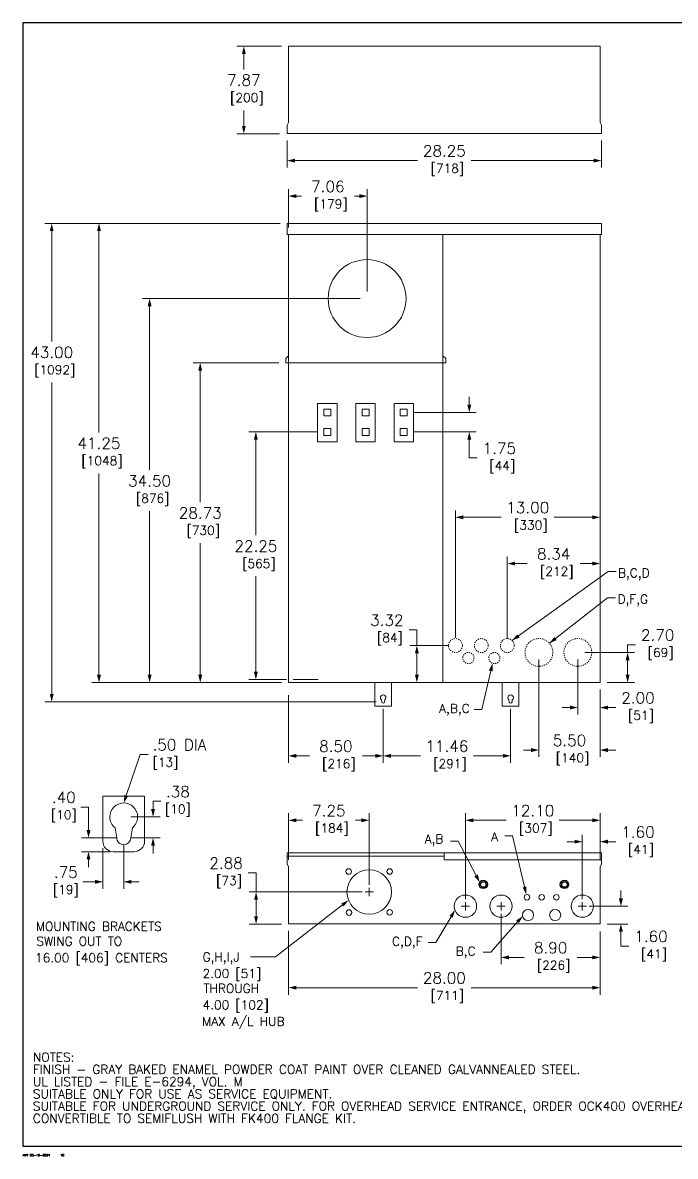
# Model space of a CAD drawing. Header units: inches. Extents: x 0 to 164, y -1 to 101.
# Drawn here: x 0 to 58.7, y -0.9 to 101 of the extents above; entities that cross this region are included whole.
import ezdxf
from ezdxf.enums import TextEntityAlignment as Align

# ---------------------------------------------------------------- set-up
doc = ezdxf.new("R2010")
doc.units = ezdxf.units.IN
doc.header["$MEASUREMENT"] = 0
doc.linetypes.add('CENTER2', pattern=[1.125, 0.75, -0.125, 0.125, -0.125])
doc.linetypes.add('HIDDEN2', pattern=[0.08, 0.035, -0.045])
for name, color, linetype, lineweight in [('CENTER1', 2, 'CENTER2', 20), ('CONTINUOUS1', 7, 'Continuous', 20), ('DIM', 2, 'Continuous', 20), ('HIDDEN1', 5, 'HIDDEN2', 20), ('TEXT1', 3, 'Continuous', 20)]:
    doc.layers.add(name, color=color, linetype=linetype, lineweight=lineweight)
doc.layers.add('VIEWPORT', color=9, linetype='Continuous', plot=False)
doc.styles.add('RomanS', font='romans.shx')
doc.dimstyles.new('SchneiderElectric Dual Below', dxfattribs={"dimscale": 10, "dimtxt": 0.1, "dimasz": 0.07, "dimexe": 0.0625, "dimexo": 0.0625, "dimgap": 0.04, "dimtad": 0, "dimtih": 1, "dimtoh": 1, "dimrnd": 0.001, "dimzin": 4, "dimdsep": 46, "dimtxsty": 'RomanS', "dimblk": 'SEArrow', "dimcen": 0.09, "dimclrd": 256, "dimclre": 256, "dimclrt": 256, "dimadec": 0, "dimazin": 1, "dimtfac": 1, "dimtofl": 0, "dimtmove": 0, "dimatfit": 3, "dimldrblk": 'SEArrow', "dimfxl": 1, "dimtolj": 1, "dimtzin": 0, "dimlwd": -1, "dimlwe": -1, "dimarcsym": 0})

# ---------------------------------------------------------------- blocks, each defined once
blk = doc.blocks.new('SEArrow')
at = {"linetype": 'ByBlock', "lineweight": -2}
blk.add_lwpolyline([(0, 0, 0, 0.5, 0), (-1, 0, 0.5, 0.5, 0)], format="xyseb", dxfattribs=at)
blk = doc.blocks.new('*D12')
at = {"layer": 'Defpoints', "color": 0, "transparency": 16777216}
for p in [(19.88, 98.85), (23.9, 98.85), (23.71, 90.98)]:
    blk.add_point(p, dxfattribs=at)
at = {"layer": 'DIM', "transparency": 16777216}
for p, q in [((23.27, 98.85), (19.26, 98.85)), ((19.88, 98.15), (19.88, 96.76)), ((19.88, 91.68), (19.88, 93.07)), ((23.08, 90.98), (19.26, 90.98))]:
    blk.add_line(p, q, dxfattribs=at)
at = {"layer": 'DIM', "transparency": 16777216, "xscale": 0.7000000000000001, "yscale": 0.7000000000000001, "zscale": 0.7000000000000001}
for p, rotation in [((19.88, 98.85), 90), ((19.88, 90.98), 270)]:
    blk.add_blockref('SEArrow', p, dxfattribs=dict(at, rotation=rotation))
at = {"layer": 'DIM', "transparency": 16777216, "insert": (19.88, 94.92), "char_height": 1, "attachment_point": 5, "style": 'RomanS'}
blk.add_mtext('\\A1;7.87\\P{\\H0.8x; [200]', dxfattribs=at)
blk = doc.blocks.new('*D13')
at = {"layer": 'Defpoints', "color": 0, "transparency": 16777216}
for p in [(23.77, 90.98), (52.02, 90.98), (52.02, 88.56)]:
    blk.add_point(p, dxfattribs=at)
at = {"layer": 'DIM', "transparency": 16777216}
for p, q in [((23.77, 90.36), (23.77, 87.93)), ((52.02, 90.36), (52.02, 87.93)), ((24.47, 88.56), (35.5, 88.56)), ((51.32, 88.56), (40.3, 88.56))]:
    blk.add_line(p, q, dxfattribs=at)
at = {"layer": 'DIM', "transparency": 16777216, "xscale": 0.7000000000000001, "yscale": 0.7000000000000001, "zscale": 0.7000000000000001, "rotation": 180}
blk.add_blockref('SEArrow', (23.77, 88.56), dxfattribs=at)
at = {"layer": 'DIM', "transparency": 16777216, "xscale": 0.7000000000000001, "yscale": 0.7000000000000001, "zscale": 0.7000000000000001}
blk.add_blockref('SEArrow', (52.02, 88.56), dxfattribs=at)
at = {"layer": 'DIM', "transparency": 16777216, "insert": (37.9, 88.56), "char_height": 1, "attachment_point": 5, "style": 'RomanS'}
blk.add_mtext('\\A1;28.25\\P{\\H0.8x; [718]', dxfattribs=at)
blk = doc.blocks.new('*D14')
at = {"layer": 'Defpoints', "color": 0, "transparency": 16777216}
for p in [(23.9, 85.37), (23.9, 81.92), (30.96, 76.16)]:
    blk.add_point(p, dxfattribs=at)
at = {"layer": 'DIM', "transparency": 16777216}
for p, q in [((23.9, 82.55), (23.9, 85.99)), ((30.96, 76.79), (30.96, 85.99)), ((24.6, 85.37), (25.05, 85.37)), ((30.26, 85.37), (29.81, 85.37))]:
    blk.add_line(p, q, dxfattribs=at)
at = {"layer": 'DIM', "transparency": 16777216, "xscale": 0.7000000000000001, "yscale": 0.7000000000000001, "zscale": 0.7000000000000001, "rotation": 180}
blk.add_blockref('SEArrow', (23.9, 85.37), dxfattribs=at)
at = {"layer": 'DIM', "transparency": 16777216, "xscale": 0.7000000000000001, "yscale": 0.7000000000000001, "zscale": 0.7000000000000001}
blk.add_blockref('SEArrow', (30.96, 85.37), dxfattribs=at)
at = {"layer": 'DIM', "transparency": 16777216, "insert": (27.43, 85.37), "char_height": 1, "attachment_point": 5, "style": 'RomanS'}
blk.add_mtext('\\A1;7.06\\P{\\H0.8x; [179]', dxfattribs=at)
blk = doc.blocks.new('*D15')
at = {"layer": 'Defpoints', "color": 0, "transparency": 16777216}
for p in [(23.77, 82.92), (2.61, 39.92), (32.4, 39.92)]:
    blk.add_point(p, dxfattribs=at)
at = {"layer": 'DIM', "transparency": 16777216}
for p, q in [((23.14, 82.92), (1.99, 82.92)), ((2.61, 82.22), (2.61, 72.3)), ((2.61, 40.62), (2.61, 68.62)), ((31.77, 39.92), (1.99, 39.92))]:
    blk.add_line(p, q, dxfattribs=at)
at = {"layer": 'DIM', "transparency": 16777216, "xscale": 0.7000000000000001, "yscale": 0.7000000000000001, "zscale": 0.7000000000000001}
for p, rotation in [((2.61, 82.92), 90), ((2.61, 39.92), 270)]:
    blk.add_blockref('SEArrow', p, dxfattribs=dict(at, rotation=rotation))
at = {"layer": 'DIM', "transparency": 16777216, "insert": (2.61, 70.46), "char_height": 1, "attachment_point": 5, "style": 'RomanS'}
blk.add_mtext('\\A1;43.00\\P{\\H0.8x; [1092]', dxfattribs=at)
blk = doc.blocks.new('*D16')
at = {"layer": 'Defpoints', "color": 0, "transparency": 16777216}
for p in [(6.86, 82.92), (23.71, 82.92), (23.9, 41.66)]:
    blk.add_point(p, dxfattribs=at)
at = {"layer": 'DIM', "transparency": 16777216}
for p, q in [((23.08, 82.92), (6.23, 82.92)), ((6.86, 82.22), (6.86, 64.13)), ((6.86, 42.36), (6.86, 60.45)), ((23.27, 41.66), (6.23, 41.66))]:
    blk.add_line(p, q, dxfattribs=at)
at = {"layer": 'DIM', "transparency": 16777216, "xscale": 0.7000000000000001, "yscale": 0.7000000000000001, "zscale": 0.7000000000000001}
for p, rotation in [((6.86, 82.92), 90), ((6.86, 41.66), 270)]:
    blk.add_blockref('SEArrow', p, dxfattribs=dict(at, rotation=rotation))
at = {"layer": 'DIM', "transparency": 16777216, "insert": (6.86, 62.29), "char_height": 1, "attachment_point": 5, "style": 'RomanS'}
blk.add_mtext('\\A1;41.25\\P{\\H0.8x; [1048]', dxfattribs=at)
blk = doc.blocks.new('*D17')
at = {"layer": 'Defpoints', "color": 0, "transparency": 16777216}
for p in [(30.96, 76.16), (11.41, 41.66), (23.9, 41.66)]:
    blk.add_point(p, dxfattribs=at)
at = {"layer": 'DIM', "transparency": 16777216}
for p, q in [((30.33, 76.16), (10.78, 76.16)), ((11.41, 75.46), (11.41, 60.76)), ((11.41, 42.36), (11.41, 57.07)), ((23.27, 41.66), (10.78, 41.66))]:
    blk.add_line(p, q, dxfattribs=at)
at = {"layer": 'DIM', "transparency": 16777216, "xscale": 0.7000000000000001, "yscale": 0.7000000000000001, "zscale": 0.7000000000000001}
for p, rotation in [((11.41, 76.16), 90), ((11.41, 41.66), 270)]:
    blk.add_blockref('SEArrow', p, dxfattribs=dict(at, rotation=rotation))
at = {"layer": 'DIM', "transparency": 16777216, "insert": (11.41, 58.91), "char_height": 1, "attachment_point": 5, "style": 'RomanS'}
blk.add_mtext('\\A1;34.50\\P{\\H0.8x; [876]', dxfattribs=at)
blk = doc.blocks.new('*D18')
at = {"layer": 'Defpoints', "color": 0, "transparency": 16777216}
for p in [(23.65, 70.39), (15.96, 41.66), (23.9, 41.66)]:
    blk.add_point(p, dxfattribs=at)
at = {"layer": 'DIM', "transparency": 16777216}
for p, q in [((23.02, 70.39), (15.33, 70.39)), ((15.96, 69.69), (15.96, 57.87)), ((15.96, 42.36), (15.96, 54.19)), ((23.27, 41.66), (15.33, 41.66))]:
    blk.add_line(p, q, dxfattribs=at)
at = {"layer": 'DIM', "transparency": 16777216, "xscale": 0.7000000000000001, "yscale": 0.7000000000000001, "zscale": 0.7000000000000001}
for p, rotation in [((15.96, 70.39), 90), ((15.96, 41.66), 270)]:
    blk.add_blockref('SEArrow', p, dxfattribs=dict(at, rotation=rotation))
at = {"layer": 'DIM', "transparency": 16777216, "insert": (15.96, 56.03), "char_height": 1, "attachment_point": 5, "style": 'RomanS'}
blk.add_mtext('\\A1;28.73\\P{\\H0.8x; [730]', dxfattribs=at)
blk = doc.blocks.new('*D19')
at = {"layer": 'Defpoints', "color": 0, "transparency": 16777216}
for p in [(27.07, 64.18), (20.96, 41.93), (24.32, 41.93)]:
    blk.add_point(p, dxfattribs=at)
at = {"layer": 'DIM', "transparency": 16777216}
for p, q in [((26.44, 64.18), (20.34, 64.18)), ((20.96, 63.48), (20.96, 54.89)), ((20.96, 42.63), (20.96, 51.21)), ((23.7, 41.93), (20.34, 41.93))]:
    blk.add_line(p, q, dxfattribs=at)
at = {"layer": 'DIM', "transparency": 16777216, "xscale": 0.7000000000000001, "yscale": 0.7000000000000001, "zscale": 0.7000000000000001}
for p, rotation in [((20.96, 64.18), 90), ((20.96, 41.93), 270)]:
    blk.add_blockref('SEArrow', p, dxfattribs=dict(at, rotation=rotation))
at = {"layer": 'DIM', "transparency": 16777216, "insert": (20.96, 53.05), "char_height": 1, "attachment_point": 5, "style": 'RomanS'}
blk.add_mtext('\\A1;22.25\\P{\\H0.8x; [565]', dxfattribs=at)
blk = doc.blocks.new('*D20')
at = {"layer": 'Defpoints', "color": 0, "transparency": 16777216}
for p in [(23.9, 41.15), (32.4, 39.92), (32.4, 35.07)]:
    blk.add_point(p, dxfattribs=at)
at = {"layer": 'DIM', "transparency": 16777216}
for p, q in [((23.9, 40.52), (23.9, 34.45)), ((32.4, 39.29), (32.4, 34.45)), ((24.6, 35.07), (25.77, 35.07)), ((31.7, 35.07), (30.53, 35.07))]:
    blk.add_line(p, q, dxfattribs=at)
at = {"layer": 'DIM', "transparency": 16777216, "xscale": 0.7000000000000001, "yscale": 0.7000000000000001, "zscale": 0.7000000000000001, "rotation": 180}
blk.add_blockref('SEArrow', (23.9, 35.07), dxfattribs=at)
at = {"layer": 'DIM', "transparency": 16777216, "xscale": 0.7000000000000001, "yscale": 0.7000000000000001, "zscale": 0.7000000000000001}
blk.add_blockref('SEArrow', (32.4, 35.07), dxfattribs=at)
at = {"layer": 'DIM', "transparency": 16777216, "insert": (28.15, 35.07), "char_height": 1, "attachment_point": 5, "style": 'RomanS'}
blk.add_mtext('\\A1;8.50\\P{\\H0.8x; [216]', dxfattribs=at)
blk = doc.blocks.new('*D21')
at = {"layer": 'Defpoints', "color": 0, "transparency": 16777216}
for p in [(43.86, 39.92), (32.4, 39.4), (43.86, 35.07)]:
    blk.add_point(p, dxfattribs=at)
at = {"layer": 'DIM', "transparency": 16777216}
for p, q in [((32.4, 38.78), (32.4, 34.45)), ((43.86, 39.29), (43.86, 34.45)), ((33.1, 35.07), (35.75, 35.07)), ((43.16, 35.07), (40.51, 35.07))]:
    blk.add_line(p, q, dxfattribs=at)
at = {"layer": 'DIM', "transparency": 16777216, "xscale": 0.7000000000000001, "yscale": 0.7000000000000001, "zscale": 0.7000000000000001, "rotation": 180}
blk.add_blockref('SEArrow', (32.4, 35.07), dxfattribs=at)
at = {"layer": 'DIM', "transparency": 16777216, "xscale": 0.7000000000000001, "yscale": 0.7000000000000001, "zscale": 0.7000000000000001}
blk.add_blockref('SEArrow', (43.86, 35.07), dxfattribs=at)
at = {"layer": 'DIM', "transparency": 16777216, "insert": (38.13, 35.07), "char_height": 1, "attachment_point": 5, "style": 'RomanS'}
blk.add_mtext('\\A1;11.46\\P{\\H0.8x; [291]', dxfattribs=at)
blk = doc.blocks.new('*D22')
at = {"layer": 'Defpoints', "color": 0, "transparency": 16777216}
for p in [(46.4, 44.36), (51.9, 39.41), (51.9, 35.59)]:
    blk.add_point(p, dxfattribs=at)
at = {"layer": 'DIM', "transparency": 16777216}
for p, q in [((46.4, 43.74), (46.4, 34.97)), ((51.9, 38.79), (51.9, 34.97)), ((45.7, 35.59), (45, 35.59)), ((52.6, 35.59), (53.3, 35.59))]:
    blk.add_line(p, q, dxfattribs=at)
at = {"layer": 'DIM', "transparency": 16777216, "xscale": 0.7000000000000001, "yscale": 0.7000000000000001, "zscale": 0.7000000000000001}
blk.add_blockref('SEArrow', (46.4, 35.59), dxfattribs=at)
at = {"layer": 'DIM', "transparency": 16777216, "xscale": 0.7000000000000001, "yscale": 0.7000000000000001, "zscale": 0.7000000000000001, "rotation": 180}
blk.add_blockref('SEArrow', (51.9, 35.59), dxfattribs=at)
at = {"layer": 'DIM', "transparency": 16777216, "insert": (49.15, 35.59), "char_height": 1, "attachment_point": 5, "style": 'RomanS'}
blk.add_mtext('\\A1;5.50\\P{\\H0.8x; [140]', dxfattribs=at)
blk = doc.blocks.new('*D23')
at = {"layer": 'Defpoints', "color": 0, "transparency": 16777216}
for p in [(49.9, 44.36), (51.9, 41.66), (51.9, 39.41)]:
    blk.add_point(p, dxfattribs=at)
at = {"layer": 'DIM', "transparency": 16777216}
for p, q in [((49.9, 43.74), (49.9, 38.79)), ((51.9, 41.04), (51.9, 38.79)), ((49.2, 39.41), (48.5, 39.41)), ((52.6, 39.41), (53.3, 39.41))]:
    blk.add_line(p, q, dxfattribs=at)
at = {"layer": 'DIM', "transparency": 16777216, "xscale": 0.7000000000000001, "yscale": 0.7000000000000001, "zscale": 0.7000000000000001}
blk.add_blockref('SEArrow', (49.9, 39.41), dxfattribs=at)
at = {"layer": 'DIM', "transparency": 16777216, "xscale": 0.7000000000000001, "yscale": 0.7000000000000001, "zscale": 0.7000000000000001, "rotation": 180}
blk.add_blockref('SEArrow', (51.9, 39.41), dxfattribs=at)
at = {"layer": 'DIM', "transparency": 16777216, "insert": (55.3, 39.41), "char_height": 1, "attachment_point": 5, "style": 'RomanS'}
blk.add_mtext('\\A1;2.00\\P{\\H0.8x; [51]', dxfattribs=at)
blk = doc.blocks.new('*D24')
at = {"layer": 'Defpoints', "color": 0, "transparency": 16777216}
for p in [(51.9, 56.51), (51.9, 52.29), (38.9, 45.05)]:
    blk.add_point(p, dxfattribs=at)
at = {"layer": 'DIM', "transparency": 16777216}
for p, q in [((38.9, 45.67), (38.9, 57.13)), ((51.9, 52.91), (51.9, 57.13)), ((39.6, 56.51), (43.02, 56.51)), ((51.2, 56.51), (47.78, 56.51))]:
    blk.add_line(p, q, dxfattribs=at)
at = {"layer": 'DIM', "transparency": 16777216, "xscale": 0.7000000000000001, "yscale": 0.7000000000000001, "zscale": 0.7000000000000001, "rotation": 180}
blk.add_blockref('SEArrow', (38.9, 56.51), dxfattribs=at)
at = {"layer": 'DIM', "transparency": 16777216, "xscale": 0.7000000000000001, "yscale": 0.7000000000000001, "zscale": 0.7000000000000001}
blk.add_blockref('SEArrow', (51.9, 56.51), dxfattribs=at)
at = {"layer": 'DIM', "transparency": 16777216, "insert": (45.4, 56.51), "char_height": 1, "attachment_point": 5, "style": 'RomanS'}
blk.add_mtext('\\A1;13.00\\P{\\H0.8x; [330]', dxfattribs=at)
blk = doc.blocks.new('*D25')
at = {"layer": 'Defpoints', "color": 0, "transparency": 16777216}
for p in [(51.9, 52.35), (51.9, 52.29), (43.56, 44.98)]:
    blk.add_point(p, dxfattribs=at)
at = {"layer": 'DIM', "transparency": 16777216}
for p, q in [((43.56, 45.61), (43.56, 52.98)), ((51.9, 52.91), (51.9, 52.98)), ((44.26, 52.35), (45.35, 52.35)), ((51.2, 52.35), (50.11, 52.35))]:
    blk.add_line(p, q, dxfattribs=at)
at = {"layer": 'DIM', "transparency": 16777216, "xscale": 0.7000000000000001, "yscale": 0.7000000000000001, "zscale": 0.7000000000000001, "rotation": 180}
blk.add_blockref('SEArrow', (43.56, 52.35), dxfattribs=at)
at = {"layer": 'DIM', "transparency": 16777216, "xscale": 0.7000000000000001, "yscale": 0.7000000000000001, "zscale": 0.7000000000000001}
blk.add_blockref('SEArrow', (51.9, 52.35), dxfattribs=at)
at = {"layer": 'DIM', "transparency": 16777216, "insert": (47.73, 52.35), "char_height": 1, "attachment_point": 5, "style": 'RomanS'}
blk.add_mtext('\\A1;8.34\\P{\\H0.8x; [212]', dxfattribs=at)
blk = doc.blocks.new('*D26')
at = {"layer": 'Defpoints', "color": 0, "transparency": 16777216}
for p in [(38.9, 44.98), (35.43, 41.66), (37.77, 41.66)]:
    blk.add_point(p, dxfattribs=at)
at = {"layer": 'DIM', "transparency": 16777216}
for p, q in [((34.73, 46.39), (35.43, 46.39)), ((35.43, 46.39), (35.43, 44.98)), ((38.27, 44.98), (34.81, 44.98)), ((35.43, 44.28), (35.43, 42.36)), ((37.15, 41.66), (34.81, 41.66))]:
    blk.add_line(p, q, dxfattribs=at)
at = {"layer": 'DIM', "transparency": 16777216, "xscale": 0.7000000000000001, "yscale": 0.7000000000000001, "zscale": 0.7000000000000001}
for p, rotation in [((35.43, 44.98), 90), ((35.43, 41.66), 270)]:
    blk.add_blockref('SEArrow', p, dxfattribs=dict(at, rotation=rotation))
at = {"layer": 'DIM', "transparency": 16777216, "insert": (32.73, 46.39), "char_height": 1, "attachment_point": 5, "style": 'RomanS'}
blk.add_mtext('\\A1;3.32\\P{\\H0.8x; [84]', dxfattribs=at)
blk = doc.blocks.new('*D27')
at = {"layer": 'Defpoints', "color": 0, "transparency": 16777216}
for p in [(23.9, 29.28), (23.9, 25.11), (31.15, 22.84)]:
    blk.add_point(p, dxfattribs=at)
at = {"layer": 'DIM', "transparency": 16777216}
for p, q in [((23.9, 25.74), (23.9, 29.91)), ((31.15, 23.47), (31.15, 29.91)), ((24.6, 29.28), (25.14, 29.28)), ((30.45, 29.28), (29.9, 29.28))]:
    blk.add_line(p, q, dxfattribs=at)
at = {"layer": 'DIM', "transparency": 16777216, "xscale": 0.7000000000000001, "yscale": 0.7000000000000001, "zscale": 0.7000000000000001, "rotation": 180}
blk.add_blockref('SEArrow', (23.9, 29.28), dxfattribs=at)
at = {"layer": 'DIM', "transparency": 16777216, "xscale": 0.7000000000000001, "yscale": 0.7000000000000001, "zscale": 0.7000000000000001}
blk.add_blockref('SEArrow', (31.15, 29.28), dxfattribs=at)
at = {"layer": 'DIM', "transparency": 16777216, "insert": (27.52, 29.28), "char_height": 1, "attachment_point": 5, "style": 'RomanS'}
blk.add_mtext('\\A1;7.25\\P{\\H0.8x; [184]', dxfattribs=at)
blk = doc.blocks.new('*D29')
at = {"layer": 'Defpoints', "color": 0, "transparency": 16777216}
for p in [(23.9, 19.96), (51.9, 19.9), (23.9, 14.24)]:
    blk.add_point(p, dxfattribs=at)
at = {"layer": 'DIM', "transparency": 16777216}
for p, q in [((23.9, 19.34), (23.9, 13.61)), ((51.9, 19.28), (51.9, 13.61)), ((24.6, 14.24), (35.5, 14.24)), ((51.2, 14.24), (40.3, 14.24))]:
    blk.add_line(p, q, dxfattribs=at)
at = {"layer": 'DIM', "transparency": 16777216, "xscale": 0.7000000000000001, "yscale": 0.7000000000000001, "zscale": 0.7000000000000001, "rotation": 180}
blk.add_blockref('SEArrow', (23.9, 14.24), dxfattribs=at)
at = {"layer": 'DIM', "transparency": 16777216, "xscale": 0.7000000000000001, "yscale": 0.7000000000000001, "zscale": 0.7000000000000001}
blk.add_blockref('SEArrow', (51.9, 14.24), dxfattribs=at)
at = {"layer": 'DIM', "transparency": 16777216, "insert": (37.9, 14.24), "char_height": 1, "attachment_point": 5, "style": 'RomanS'}
blk.add_mtext('\\A1;28.00\\P{\\H0.8x; [711]', dxfattribs=at)
blk = doc.blocks.new('*D30')
at = {"layer": 'Defpoints', "color": 0, "transparency": 16777216}
for p in [(43, 21.5), (51.9, 19.9), (51.9, 16.96)]:
    blk.add_point(p, dxfattribs=at)
at = {"layer": 'DIM', "transparency": 16777216}
for p, q in [((43, 20.88), (43, 16.34)), ((51.9, 19.28), (51.9, 16.34)), ((43.7, 16.96), (45.07, 16.96)), ((51.2, 16.96), (49.83, 16.96))]:
    blk.add_line(p, q, dxfattribs=at)
at = {"layer": 'DIM', "transparency": 16777216, "xscale": 0.7000000000000001, "yscale": 0.7000000000000001, "zscale": 0.7000000000000001, "rotation": 180}
blk.add_blockref('SEArrow', (43, 16.96), dxfattribs=at)
at = {"layer": 'DIM', "transparency": 16777216, "xscale": 0.7000000000000001, "yscale": 0.7000000000000001, "zscale": 0.7000000000000001}
blk.add_blockref('SEArrow', (51.9, 16.96), dxfattribs=at)
at = {"layer": 'DIM', "transparency": 16777216, "insert": (47.45, 16.96), "char_height": 1, "attachment_point": 5, "style": 'RomanS'}
blk.add_mtext('\\A1;8.90\\P{\\H0.8x; [226]', dxfattribs=at)
blk = doc.blocks.new('*D31')
at = {"layer": 'Defpoints', "color": 0, "transparency": 16777216}
for p in [(51.9, 27.36), (51.9, 25.11), (50.3, 21.56)]:
    blk.add_point(p, dxfattribs=at)
at = {"layer": 'DIM', "transparency": 16777216}
for p, q in [((50.3, 22.19), (50.3, 27.98)), ((51.9, 25.74), (51.9, 27.98)), ((49.6, 27.36), (48.9, 27.36)), ((52.6, 27.36), (53.3, 27.36))]:
    blk.add_line(p, q, dxfattribs=at)
at = {"layer": 'DIM', "transparency": 16777216, "xscale": 0.7000000000000001, "yscale": 0.7000000000000001, "zscale": 0.7000000000000001}
blk.add_blockref('SEArrow', (50.3, 27.36), dxfattribs=at)
at = {"layer": 'DIM', "transparency": 16777216, "xscale": 0.7000000000000001, "yscale": 0.7000000000000001, "zscale": 0.7000000000000001, "rotation": 180}
blk.add_blockref('SEArrow', (51.9, 27.36), dxfattribs=at)
at = {"layer": 'DIM', "transparency": 16777216, "insert": (55.3, 27.36), "char_height": 1, "attachment_point": 5, "style": 'RomanS'}
blk.add_mtext('\\A1;1.60\\P{\\H0.8x; [41]', dxfattribs=at)
blk = doc.blocks.new('*D32')
at = {"layer": 'Defpoints', "color": 0, "transparency": 16777216}
for p in [(39.8, 29.28), (51.9, 25.11), (39.8, 21.56)]:
    blk.add_point(p, dxfattribs=at)
at = {"layer": 'DIM', "transparency": 16777216}
for p, q in [((39.8, 22.19), (39.8, 29.91)), ((51.9, 25.74), (51.9, 29.91)), ((40.5, 29.28), (43.47, 29.28)), ((51.2, 29.28), (48.23, 29.28))]:
    blk.add_line(p, q, dxfattribs=at)
at = {"layer": 'DIM', "transparency": 16777216, "xscale": 0.7000000000000001, "yscale": 0.7000000000000001, "zscale": 0.7000000000000001, "rotation": 180}
blk.add_blockref('SEArrow', (39.8, 29.28), dxfattribs=at)
at = {"layer": 'DIM', "transparency": 16777216, "xscale": 0.7000000000000001, "yscale": 0.7000000000000001, "zscale": 0.7000000000000001}
blk.add_blockref('SEArrow', (51.9, 29.28), dxfattribs=at)
at = {"layer": 'DIM', "transparency": 16777216, "insert": (45.85, 29.28), "char_height": 1, "attachment_point": 5, "style": 'RomanS'}
blk.add_mtext('\\A1;12.10\\P{\\H0.8x; [307]', dxfattribs=at)
blk = doc.blocks.new('*D33')
at = {"layer": 'Defpoints', "color": 0, "transparency": 16777216}
for p in [(9.08, 27.71), (7.21, 27.4), (9.08, 23.75)]:
    blk.add_point(p, dxfattribs=at)
at = {"layer": 'DIM', "transparency": 16777216}
for p, q in [((7.21, 26.77), (7.21, 23.13)), ((9.08, 27.09), (9.08, 23.13)), ((6.51, 23.75), (5.41, 23.75)), ((9.78, 23.75), (10.48, 23.75))]:
    blk.add_line(p, q, dxfattribs=at)
at = {"layer": 'DIM', "transparency": 16777216, "xscale": 0.7000000000000001, "yscale": 0.7000000000000001, "zscale": 0.7000000000000001}
blk.add_blockref('SEArrow', (7.21, 23.75), dxfattribs=at)
at = {"layer": 'DIM', "transparency": 16777216, "xscale": 0.7000000000000001, "yscale": 0.7000000000000001, "zscale": 0.7000000000000001, "rotation": 180}
blk.add_blockref('SEArrow', (9.08, 23.75), dxfattribs=at)
at = {"layer": 'DIM', "transparency": 16777216, "insert": (3.88, 23.75), "char_height": 1, "attachment_point": 5, "style": 'RomanS'}
blk.add_mtext('\\A1;.75\\P{\\H0.8x;[19]}', dxfattribs=at)
blk = doc.blocks.new('*D38')
at = {"layer": 'Defpoints', "color": 0, "transparency": 16777216}
for p in [(50.3, 21.56), (51.9, 19.96), (53.77, 19.96)]:
    blk.add_point(p, dxfattribs=at)
at = {"layer": 'DIM', "transparency": 16777216}
for p, q in [((53.77, 22.26), (53.77, 22.96)), ((50.92, 21.56), (54.39, 21.56)), ((52.52, 19.96), (54.39, 19.96)), ((53.77, 19.26), (53.77, 18.56)), ((53.77, 17.98), (53.77, 18.56)), ((54.47, 17.98), (53.77, 17.98))]:
    blk.add_line(p, q, dxfattribs=at)
at = {"layer": 'DIM', "transparency": 16777216, "xscale": 0.7000000000000001, "yscale": 0.7000000000000001, "zscale": 0.7000000000000001}
for p, rotation in [((53.77, 21.56), 270), ((53.77, 19.96), 90)]:
    blk.add_blockref('SEArrow', p, dxfattribs=dict(at, rotation=rotation))
at = {"layer": 'DIM', "transparency": 16777216, "insert": (56.47, 17.98), "char_height": 1, "attachment_point": 5, "style": 'RomanS'}
blk.add_mtext('\\A1;1.60\\P{\\H0.8x; [41]', dxfattribs=at)
blk = doc.blocks.new('*D39')
at = {"layer": 'Defpoints', "color": 0, "transparency": 16777216}
for p in [(20.98, 22.84), (31.15, 22.84), (23.9, 19.96)]:
    blk.add_point(p, dxfattribs=at)
at = {"layer": 'DIM', "transparency": 16777216}
for p, q in [((20.28, 24.56), (20.98, 24.56)), ((20.98, 24.56), (20.98, 22.84)), ((30.52, 22.84), (20.35, 22.84)), ((20.98, 20.66), (20.98, 22.14)), ((23.27, 19.96), (20.35, 19.96))]:
    blk.add_line(p, q, dxfattribs=at)
at = {"layer": 'DIM', "transparency": 16777216, "xscale": 0.7000000000000001, "yscale": 0.7000000000000001, "zscale": 0.7000000000000001}
for p, rotation in [((20.98, 22.84), 90), ((20.98, 19.96), 270)]:
    blk.add_blockref('SEArrow', p, dxfattribs=dict(at, rotation=rotation))
at = {"layer": 'DIM', "transparency": 16777216, "insert": (18.28, 24.56), "char_height": 1, "attachment_point": 5, "style": 'RomanS'}
blk.add_mtext('\\A1;2.88\\P{\\H0.8x; [73]', dxfattribs=at)
blk = doc.blocks.new('*D40')
at = {"layer": 'Defpoints', "color": 0, "transparency": 16777216}
for p in [(5.92, 27.71), (9.08, 27.71), (8.46, 26.46)]:
    blk.add_point(p, dxfattribs=at)
at = {"layer": 'DIM', "transparency": 16777216}
for p, q in [((5.22, 30.47), (5.92, 30.47)), ((5.92, 30.47), (5.92, 29.11)), ((5.92, 28.41), (5.92, 29.11)), ((8.46, 27.71), (5.3, 27.71)), ((7.83, 26.46), (5.3, 26.46)), ((5.92, 25.76), (5.92, 25.06))]:
    blk.add_line(p, q, dxfattribs=at)
at = {"layer": 'DIM', "transparency": 16777216, "xscale": 0.7000000000000001, "yscale": 0.7000000000000001, "zscale": 0.7000000000000001}
for p, rotation in [((5.92, 27.71), 270), ((5.92, 26.46), 90)]:
    blk.add_blockref('SEArrow', p, dxfattribs=dict(at, rotation=rotation))
at = {"layer": 'DIM', "transparency": 16777216, "insert": (3.7, 30.47), "char_height": 1, "attachment_point": 5, "style": 'RomanS'}
blk.add_mtext('\\A1;.40\\P{\\H0.8x;[10]}', dxfattribs=at)
blk = doc.blocks.new('*D41')
at = {"layer": 'Defpoints', "color": 0, "transparency": 16777216}
for p in [(9.08, 29.59), (11.72, 29.59), (9.08, 27.71)]:
    blk.add_point(p, dxfattribs=at)
at = {"layer": 'DIM', "transparency": 16777216}
for p, q in [((11.72, 30.29), (11.72, 30.99)), ((11.72, 30.99), (12.42, 30.99)), ((9.71, 29.59), (12.35, 29.59)), ((9.71, 27.71), (12.35, 27.71)), ((11.72, 27.01), (11.72, 26.31))]:
    blk.add_line(p, q, dxfattribs=at)
at = {"layer": 'DIM', "transparency": 16777216, "xscale": 0.7000000000000001, "yscale": 0.7000000000000001, "zscale": 0.7000000000000001}
for p, rotation in [((11.72, 29.59), 270), ((11.72, 27.71), 90)]:
    blk.add_blockref('SEArrow', p, dxfattribs=dict(at, rotation=rotation))
at = {"layer": 'DIM', "transparency": 16777216, "insert": (13.95, 30.99), "char_height": 1, "attachment_point": 5, "style": 'RomanS'}
blk.add_mtext('\\A1;.38\\P{\\H0.8x;[10]}', dxfattribs=at)
blk = doc.blocks.new('*D42')
at = {"layer": 'Defpoints', "color": 0, "transparency": 16777216}
for p in [(49.9, 44.36), (54.37, 44.36), (51.9, 41.66)]:
    blk.add_point(p, dxfattribs=at)
at = {"layer": 'DIM', "transparency": 16777216}
for p, q in [((54.37, 44.36), (54.37, 45.06)), ((54.37, 45.06), (55.07, 45.06)), ((50.52, 44.36), (54.99, 44.36)), ((54.37, 42.36), (54.37, 43.66)), ((52.52, 41.66), (54.99, 41.66))]:
    blk.add_line(p, q, dxfattribs=at)
at = {"layer": 'DIM', "transparency": 16777216, "xscale": 0.7000000000000001, "yscale": 0.7000000000000001, "zscale": 0.7000000000000001}
for p, rotation in [((54.37, 44.36), 90), ((54.37, 41.66), 270)]:
    blk.add_blockref('SEArrow', p, dxfattribs=dict(at, rotation=rotation))
at = {"layer": 'DIM', "transparency": 16777216, "insert": (57.07, 45.06), "char_height": 1, "attachment_point": 5, "style": 'RomanS'}
blk.add_mtext('\\A1;2.70\\P{\\H0.8x; [69]', dxfattribs=at)
blk = doc.blocks.new('*D43')
at = {"layer": 'Defpoints', "color": 0, "transparency": 16777216}
for p in [(34.57, 65.92), (34.57, 64.18), (40.14, 64.18)]:
    blk.add_point(p, dxfattribs=at)
at = {"layer": 'DIM', "transparency": 16777216}
for p, q in [((40.14, 66.62), (40.14, 67.32)), ((35.19, 65.92), (40.76, 65.92)), ((35.19, 64.18), (40.76, 64.18)), ((40.14, 63.48), (40.14, 62.78)), ((40.14, 61.84), (40.14, 62.78)), ((40.84, 61.84), (40.14, 61.84))]:
    blk.add_line(p, q, dxfattribs=at)
at = {"layer": 'DIM', "transparency": 16777216, "xscale": 0.7000000000000001, "yscale": 0.7000000000000001, "zscale": 0.7000000000000001}
for p, rotation in [((40.14, 65.92), 270), ((40.14, 64.18), 90)]:
    blk.add_blockref('SEArrow', p, dxfattribs=dict(at, rotation=rotation))
at = {"layer": 'DIM', "transparency": 16777216, "insert": (42.84, 61.84), "char_height": 1, "attachment_point": 5, "style": 'RomanS'}
blk.add_mtext('\\A1;1.75\\P{\\H0.8x; [44]', dxfattribs=at)

msp = doc.modelspace()

# ---------------------------------------------------------------- linework, layer by layer
for centre, radius in [((41.397, 23.516), 0.375), ((41.397, 23.516), 0.25), ((48.697, 23.516), 0.375), ((48.697, 23.516), 0.25)]:
    msp.add_circle(centre, radius)
at = {"layer": 'CENTER1'}
for points in [[(30.771, 22.844), (31.521, 22.844)], [(31.146, 23.219), (31.146, 22.469)], [(39.421, 21.564), (40.171, 21.564)], [(39.796, 21.939), (39.796, 21.189)], [(42.622, 21.564), (43.372, 21.564)], [(42.997, 21.939), (42.997, 21.189)], [(49.922, 21.564), (50.672, 21.564)], [(50.297, 21.939), (50.297, 21.189)]]:
    msp.add_lwpolyline(points, dxfattribs=at)
at = {"layer": 'CONTINUOUS1'}
for p, q in [((43.988, 45.436), (44.563, 45.835)), ((47.337, 45.188), (47.899, 45.605)), ((24.322, 41.926), (26.566, 41.926)), ((32.25, 40.095), (32.272, 39.917)), ((32.522, 39.917), (32.544, 40.095)), ((43.71, 40.095), (43.732, 39.917)), ((43.982, 39.917), (44.003, 40.095)), ((8.146, 26.461), (8.302, 26.461)), ((8.302, 26.461), (8.458, 26.461))]:
    msp.add_line(p, q, dxfattribs=at)
for points in [[(23.896, 98.852), (23.896, 91.982), (23.771, 91.732), (23.771, 90.982), (52.022, 90.982), (52.022, 91.732), (51.897, 91.982), (51.897, 98.852)], [(23.769, 81.922), (52.02, 81.922), (52.02, 82.917), (23.769, 82.917)], [(23.896, 81.922), (51.897, 81.922), (51.897, 41.664), (23.896, 41.664)], [(37.771, 41.664), (23.896, 41.664), (23.896, 81.922), (37.771, 81.922)], [(28.254, 66.729), (26.504, 66.729), (26.504, 63.301), (28.254, 63.301)], [(27.691, 65.612), (27.066, 65.612), (27.066, 66.237), (27.691, 66.237)], [(31.691, 63.301), (29.941, 63.301), (29.941, 66.729), (31.691, 66.729)], [(31.129, 65.612), (30.504, 65.612), (30.504, 66.237), (31.129, 66.237)], [(35.129, 63.301), (33.379, 63.301), (33.379, 66.729), (35.129, 66.729)], [(34.566, 65.612), (33.941, 65.612), (33.941, 66.237), (34.566, 66.237)], [(27.691, 63.864), (27.066, 63.864), (27.066, 64.489), (27.691, 64.489)], [(31.129, 63.864), (30.504, 63.864), (30.504, 64.489), (31.129, 64.489)], [(34.566, 63.864), (33.941, 63.864), (33.941, 64.489), (34.566, 64.489)], [(33.146, 39.526), (31.646, 39.526), (31.646, 41.664), (33.146, 41.664)], [(44.607, 39.526), (43.107, 39.526), (43.107, 41.664), (44.607, 41.664)], [(37.896, 26.364), (23.771, 26.364), (23.771, 26.052), (37.896, 26.052)], [(52.022, 26.364), (23.771, 26.364), (23.771, 25.364), (23.896, 25.114), (23.896, 19.964), (51.897, 19.964), (51.897, 25.114), (52.022, 25.364)], [(52.022, 26.364), (37.896, 26.364), (37.896, 25.739), (52.022, 25.739)]]:
    msp.add_lwpolyline(points, close=True, dxfattribs=at)
msp.add_lwpolyline([(23.896, 71.019), (23.646, 70.769), (23.646, 70.394), (38.021, 70.394), (38.021, 70.769), (37.771, 71.019)], dxfattribs=at)
for points in [[(7.208, 27.399, 0.4142136), (8.146, 26.461), (8.458, 26.461), (10.021, 26.461, 0.4142136), (10.959, 27.399), (10.959, 31.461), (7.208, 31.461)], [(8.302, 28.611), (8.458, 27.711, 0.4142136), (9.084, 27.086, 0.4142136), (9.709, 27.711), (9.865, 28.611, 0.2277351), (10.334, 29.586, 0.4142136), (9.084, 30.836, 0.4142136), (7.833, 29.586, 0.2277351)]]:
    msp.add_lwpolyline(points, format="xyb", close=True, dxfattribs=at)
for centre, radius in [((30.956, 76.165), 3.5), ((29.306, 24.681), 0.25), ((31.146, 22.844), 2), ((32.985, 24.682), 0.25), ((39.796, 21.564), 1), ((42.997, 21.564), 1), ((45.322, 22.364), 0.25), ((46.647, 22.364), 0.25), ((47.972, 22.364), 0.25), ((50.297, 21.564), 1), ((29.328, 20.99), 0.25), ((32.991, 21.012), 0.25), ((45.427, 20.764), 0.5), ((47.857, 20.764), 0.5)]:
    msp.add_circle(centre, radius, dxfattribs=at)
for centre, radius, start, end in [((32.397, 40.297), 0.25, 90, 180), ((32.397, 40.297), 0.25, 180, 234.03495), ((32.397, 39.917), 0.125, 180, 270), ((32.397, 40.297), 0.25, 0, 90), ((32.397, 39.917), 0.125, 270, 0), ((32.397, 40.297), 0.25, 305.96506, 0), ((43.857, 40.297), 0.25, 90, 180), ((43.857, 40.297), 0.25, 180, 234.03495), ((43.857, 39.917), 0.125, 180, 270), ((43.857, 40.297), 0.25, 0, 90), ((43.857, 39.917), 0.125, 270, 0), ((43.857, 40.297), 0.25, 305.96506, 0)]:
    msp.add_arc(centre, radius, start, end, dxfattribs=at)
at = {"layer": 'DIM'}
msp.add_lwpolyline([(9.309, 31.499), (10.568, 35.2), (11.268, 35.2)], dxfattribs=at)
at = {"layer": 'HIDDEN1'}
for centre, radius in [((38.896, 44.984), 0.625), ((41.226, 44.984), 0.625), ((43.557, 44.984), 0.625), ((46.397, 44.364), 1.25), ((49.897, 44.364), 1.25), ((40.061, 43.859), 0.5), ((42.391, 43.859), 0.5)]:
    msp.add_circle(centre, radius, dxfattribs=at)
at = {"layer": 'TEXT1'}
for points in [[(44.558, 45.844), (52.638, 51.632), (53.338, 51.632)], [(47.889, 45.618), (52.569, 49.264), (53.269, 49.264)], [(42.07, 42.705), (41.278, 39.24), (40.578, 39.24)], [(45.11, 23.291), (44.021, 27.896), (43.321, 27.896)], [(40.751, 24.33), (39.14, 27.414), (38.44, 27.414)], [(28.737, 21.671), (22.729, 17.009), (20.473, 17.009)], [(38.5, 20.62), (37.136, 18.311), (36.436, 18.311)], [(44.473, 20.152), (42.09, 17.43), (41.39, 17.43)]]:
    msp.add_lwpolyline(points, dxfattribs=at)
at = {"layer": 'VIEWPORT'}
msp.add_lwpolyline([(0, 0), (80.025, 0), (80.025, 9.12), (164, 9.12), (164, 100.954), (0, 100.954)], close=True, dxfattribs=at)

# ---------------------------------------------------------------- block references
at = {"layer": 'DIM', "xscale": 0.7000000000000001, "yscale": 0.7000000000000001, "zscale": 0.7000000000000001, "rotation": 251.2105716417118}
msp.add_blockref('SEArrow', (9.084, 30.836), dxfattribs=at)
at = {"layer": 'TEXT1'}
for p, xscale, yscale, zscale, rotation in [((43.988, 45.436), 0.7000000000000001, 0.7000000000000001, 0.7000000000000001, 215.6168625019136), ((47.337, 45.188), 0.7000000000000001, 0.7000000000000001, 0.7000000000000001, 217.9251774646188), ((42.226, 43.387), 0.7000000000000001, 0.7000000000000001, 0.7000000000000001, 77.12600067741234), ((41.075, 23.709), 0.6999999999999964, 0.6999999999999964, 0.6999999999999964, 297.5892887551984), ((45.271, 22.609), 0.7000000000000001, 0.7000000000000001, 0.7000000000000001, 283.3113115136819), ((29.29, 22.1), 0.7, 0.7, 0.7, 37.81228416494061), ((38.857, 21.223), 0.7000000000000001, 0.7000000000000001, 0.7000000000000001, 59.41302118688068), ((44.934, 20.678), 0.7, 0.7, 0.7, 48.79742397920145)]:
    msp.add_blockref('SEArrow', p, dxfattribs=dict(at, xscale=xscale, yscale=yscale, zscale=zscale, rotation=rotation))

# ---------------------------------------------------------------- texts
at = {"layer": 'DIM', "attachment_point": 4, "style": 'RomanS'}
for s, insert, char_height in [('.50 DIA\\P{\\H0.8x;[13]}', (11.668, 35.2), 1), ('\\A1;10', (3.382, -0.814), 0.2)]:
    msp.add_mtext(s, dxfattribs=dict(at, insert=insert, char_height=char_height))
at = {"layer": 'TEXT1', "style": 'RomanS'}
for s, height, p in [('B,C,D', 0.8, (53.501, 51.106)), ('D,F,G', 0.8, (53.469, 48.76)), ('A,B,C', 0.8, (37.435, 38.931)), ('A', 0.8, (42.111, 27.396)), ('MOUNTING BRACKETS', 0.80001, (1.189, 19.347)), ('SWING OUT TO', 0.80001, (1.227, 18.014)), ('C,D,F', 0.8, (33.198, 18.002)), ('16.00 [406] CENTERS', 0.80001, (1.113, 16.528)), ('G,H,I,J', 0.8, (16.165, 16.595)), ('B,C', 0.8, (38.921, 17.121)), ('2.00 [51]', 0.8, (16.165, 15.11)), ('THROUGH', 0.8, (16.241, 13.776)), ('4.00 [102]', 0.8, (16.165, 12.29)), ('MAX A/L HUB', 0.80001, (16.127, 10.805))]:
    msp.add_text(s, height=height, dxfattribs=at).set_placement(p)
for s, height, p in [('NOTES:', 0.8, (0.915, 7.996)), ('FINISH - GRAY BAKED ENAMEL POWDER COAT PAINT OVER CLEANED GALVANNEALED STEEL.', 0.80001, (0.915, 6.896)), ('UL LISTED - FILE E-6294, VOL. M', 0.80001, (0.915, 5.796)), ('SUITABLE ONLY FOR USE AS SERVICE EQUIPMENT.', 0.80001, (0.915, 4.696)), ('SUITABLE FOR UNDERGROUND SERVICE ONLY. FOR OVERHEAD SERVICE ENTRANCE, ORDER OCK400 OVERHEAD FEED TROUGH.', 0.800009, (0.915, 3.596)), ('CONVERTIBLE TO SEMIFLUSH WITH FK400 FLANGE KIT.', 0.80001, (0.915, 2.496))]:
    msp.add_text(s, height=height, dxfattribs=at).set_placement(p, align=Align.MIDDLE_LEFT)
at = {"layer": 'TEXT1', "insert": (37.81, 26.962), "char_height": 0.8, "attachment_point": 9, "style": 'RomanS'}
msp.add_mtext('A,B', dxfattribs=at)
at = {"layer": 'VIEWPORT', "insert": (0, -0.814), "char_height": 0.2, "attachment_point": 4, "style": 'RomanS'}
msp.add_mtext('\\A1;AWY 05-10-2024', dxfattribs=at)

# ---------------------------------------------------------------- dimensions: what is measured, and where the dimension line sits
at = {"layer": 'DIM'}
for base, p1, p2, picture, middle in [((19.881, 98.852), (23.709, 90.982), (23.896, 98.852), '*D12', (19.881, 94.917)), ((6.857, 82.917), (23.896, 41.664), (23.706, 82.917), '*D16', (6.857, 62.291)), ((11.407, 41.664), (30.956, 76.165), (23.896, 41.664), '*D17', (11.407, 58.914)), ((15.956, 41.664), (23.646, 70.394), (23.896, 41.664), '*D18', (15.956, 56.029)), ((20.961, 41.926), (27.066, 64.176), (24.322, 41.926), '*D19', (20.961, 53.051)), ((54.367, 44.364), (51.897, 41.664), (49.897, 44.364), '*D42', (57.067, 45.064))]:
    dim = msp.add_linear_dim(base=base, p1=p1, p2=p2, angle=90, dimstyle='SchneiderElectric Dual Below', override={"dimscale": 10, "dimpost": '\\P{\\H0.8x;'}, dxfattribs=at)
    dim.commit()
    dim.dimension.update_dxf_attribs({"geometry": picture, "text_midpoint": middle})
for base, p1, p2, picture, middle in [((52.022, 88.558), (23.771, 90.982), (52.022, 90.982), '*D13', (37.896, 88.558)), ((23.896, 85.369), (30.956, 76.165), (23.896, 81.922), '*D14', (27.426, 85.369)), ((51.897, 56.508), (38.896, 45.047), (51.897, 52.289), '*D24', (45.397, 56.508)), ((51.897, 52.352), (43.557, 44.984), (51.897, 52.289), '*D25', (47.727, 52.352)), ((51.897, 35.591), (46.397, 44.364), (51.897, 39.412), '*D22', (49.147, 35.591)), ((51.897, 39.412), (49.897, 44.364), (51.897, 41.664), '*D23', (55.297, 39.412)), ((32.397, 35.074), (23.897, 41.147), (32.397, 39.917), '*D20', (28.147, 35.074)), ((43.857, 35.074), (32.397, 39.4), (43.857, 39.917), '*D21', (38.127, 35.074)), ((23.896, 29.282), (31.146, 22.844), (23.896, 25.114), '*D27', (27.521, 29.282)), ((39.796, 29.282), (51.897, 25.114), (39.796, 21.564), '*D32', (45.847, 29.282)), ((51.897, 27.359), (50.297, 21.564), (51.897, 25.114), '*D31', (55.297, 27.359)), ((51.897, 16.964), (42.997, 21.502), (51.897, 19.902), '*D30', (47.447, 16.964)), ((23.896, 14.237), (51.897, 19.902), (23.896, 19.964), '*D29', (37.896, 14.237))]:
    dim = msp.add_linear_dim(base=base, p1=p1, p2=p2, dimstyle='SchneiderElectric Dual Below', override={"dimscale": 10, "dimpost": '\\P{\\H0.8x;'}, dxfattribs=at)
    dim.commit()
    dim.dimension.update_dxf_attribs({"geometry": picture, "text_midpoint": middle})
for base, p1, p2, override, picture, middle in [((2.611, 39.917), (23.769, 82.917), (32.397, 39.917), {"dimscale": 10, "dimpost": '\\P{\\H0.8x;'}, '*D15', (2.611, 70.461)), ((40.139, 64.176), (34.566, 65.924), (34.566, 64.176), {"dimscale": 10, "dimpost": '\\P{\\H0.8x;', "dimtmove": 1}, '*D43', (41.239, 61.836)), ((35.43, 41.664), (38.896, 44.984), (37.771, 41.664), {"dimscale": 10, "dimpost": '\\P{\\H0.8x;', "dimtmove": 1}, '*D26', (34.646, 46.393)), ((20.976, 22.844), (23.896, 19.964), (31.146, 22.844), {"dimscale": 10, "dimpost": '\\P{\\H0.8x;', "dimtmove": 1}, '*D39', (20.705, 24.556)), ((53.768, 19.964), (50.297, 21.564), (51.897, 19.964), {"dimscale": 10, "dimpost": '\\P{\\H0.8x;', "dimtmove": 1}, '*D38', (55.292, 17.977))]:
    dim = msp.add_linear_dim(base=base, p1=p1, p2=p2, angle=90, dimstyle='SchneiderElectric Dual Below', override=override, dxfattribs=at)
    dim.commit()
    dim.dimension.update_dxf_attribs({"geometry": picture, "text_midpoint": middle, "dimtype": 160})
dim = msp.add_linear_dim(base=(5.921, 27.711), p1=(8.458, 26.461), p2=(9.084, 27.711), angle=90, text='.40\\P{\\H0.8x;[10]}', dimstyle='SchneiderElectric Dual Below', override={"dimscale": 10, "dimpost": '\\P{\\H0.8x;', "dimtmove": 1}, dxfattribs=at)
dim.commit()
dim.dimension.update_dxf_attribs({"geometry": '*D40', "text_midpoint": (4.002, 30.468), "dimtype": 160})
dim = msp.add_linear_dim(base=(11.722, 29.586), p1=(9.084, 27.711), p2=(9.084, 29.586), angle=90, text='.38\\P{\\H0.8x;[10]}', dimstyle='SchneiderElectric Dual Below', override={"dimscale": 10, "dimpost": '\\P{\\H0.8x;'}, dxfattribs=at)
dim.commit()
dim.dimension.update_dxf_attribs({"geometry": '*D41', "text_midpoint": (13.946, 30.986)})
dim = msp.add_linear_dim(base=(9.084, 23.753), p1=(7.208, 27.399), p2=(9.084, 27.711), text='.75\\P{\\H0.8x;[19]}', dimstyle='SchneiderElectric Dual Below', override={"dimscale": 10, "dimpost": '\\P{\\H0.8x;'}, dxfattribs=at)
dim.commit()
dim.dimension.update_dxf_attribs({"geometry": '*D33', "text_midpoint": (3.885, 23.753), "dimtype": 160})

doc.saveas('drawing.dxf')
